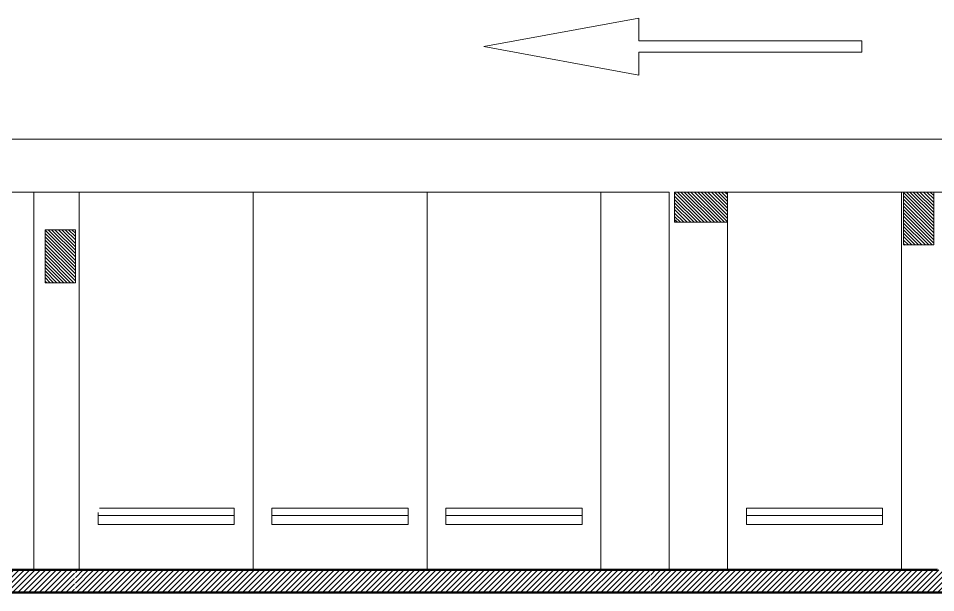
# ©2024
# Model space of a CAD drawing. Header units: millimetres. Extents: x -967280 to 3852, y 2833 to 1955156.
# Drawn here: x -952650 to -940521, y 418116 to 425714 of the extents above; entities that cross this region are included whole.
import ezdxf

# ---------------------------------------------------------------- set-up
doc = ezdxf.new("R2010")
doc.units = ezdxf.units.MM
doc.header["$LTSCALE"] = 1000
doc.linetypes.add('HRZN_Line-Ptrn-Sold', pattern=[9144001.0, 9144000.0, -1])
for name, color, linetype, lineweight in [('A-COLS', 8, 'HRZN_Line-Ptrn-Sold', 18), ('A-CONTOUR', 3, 'Continuous', 13), ('A-DIM', 7, 'Continuous', 13), ('A-FLOR-PATT', 1, 'Continuous', 13), ('A-TONE', 40, 'HRZN_Line-Ptrn-Sold', 35), ('A-WALL', 8, 'HRZN_Line-Ptrn-Sold', 50), ('C-PKNG', 1, 'Continuous', 13)]:
    doc.layers.add(name, color=color, linetype=linetype, lineweight=lineweight)
doc.layers.add('ARCH', color=8, linetype='Continuous')
doc.layers.add('S - col hach', color=1, linetype='Continuous')

# ---------------------------------------------------------------- blocks, each defined once
blk = doc.blocks.new('Direction Arrows - Straight - Direction Arrow - Straight-3735802-BASEMENT 03 FLOOR FFL')
at = {"layer": 'A-CONTOUR'}
for p, q in [((-77, 5000), (-452, 2950)), ((298, 2950), (-77, 5000)), ((-452, 2950), (-152, 2950)), ((-152, 2950), (-152, 0)), ((-2, 0), (-2, 2950)), ((-2, 2950), (298, 2950)), ((-152, 0), (-2, 0))]:
    blk.add_line(p, q, dxfattribs=at)
blk = doc.blocks.new('A$C9b85c5ad')
at = {"layer": 'A-FLOR-PATT', "color": 5}
blk.add_line((-100, -29800), (47335, -29800), dxfattribs=at)
blk = doc.blocks.new('A$Ce698b90d')
at = {"layer": 'A-TONE', "linetype": 'Continuous', "lineweight": 13}
h = blk.add_hatch(dxfattribs=at)
h.set_pattern_fill('FP_1', color=4, style=0, pattern_type=2)
h.set_pattern_definition([(45, (6650, -35800), (-35.35534, 35.35534), [])])
h.paths.add_polyline_path([(33950, -45000), (41550, -45000), (41550, -44700), (33950, -44700), (33950, -44870.7)])
h.paths.add_polyline_path([(5880.9, -45000), (14940.3, -45000), (14940.3, -44700), (0, -44700), (0, -45000)])
h.paths.add_polyline_path([(53637.3, -45000), (53637.3, -44700), (52550, -44700), (52550, -45000)])
h.paths.add_polyline_path([(14950, -45000), (22558.3, -45000), (22558.3, -44700), (14950, -44700), (14950, -44749)])
h.paths.add_polyline_path([(22550, -45000), (26350, -45000), (26350, -44700), (22550, -44700), (22550, -44797.7)])
h.paths.add_polyline_path([(26350, -45000), (33952.3, -45000), (33952.3, -44700), (26350, -44700), (26350, -44822)])
h.paths.add_polyline_path([(52550, -45000), (52550, -44700), (45350, -44700), (45350, -45000)])
h.paths.add_polyline_path([(45350.3, -45000), (45350.3, -44700), (41550, -44700), (41550, -45000), (43246, -45000)])
at = {"layer": 'S - col hach'}
h = blk.add_hatch(dxfattribs=at)
h.set_pattern_fill('ANSI31', color=4, scale=10, angle=90)
h.set_pattern_definition([(135, (168406.875, -346239.72), (-22.4506403, -22.4506403), [])])
h.paths.add_polyline_path([(22874, -39700), (22874, -40100), (23574, -40100), (23574, -39700)])
h = blk.add_hatch(dxfattribs=at)
h.set_pattern_fill('ANSI31', color=4, scale=10, angle=90)
h.set_pattern_definition([(135, (168156.875, -346239.72), (-22.4506403, -22.4506403), [])])
h.paths.add_polyline_path([(26300, -39700), (25900, -39700), (25900, -40400), (26300, -40400)])
h = blk.add_hatch(dxfattribs=at)
h.set_pattern_fill('ANSI31', color=4, scale=10, angle=90)
h.set_pattern_definition([(135, (168356.875, -346657.77), (-22.4506403, -22.4506403), [])])
h.paths.add_polyline_path([(14950, -40200), (14550, -40200), (14550, -40900), (14950, -40900)])
at = {"layer": 'A-COLS', "color": 4}
for points in [[(22874, -39700), (22874, -40100), (23574, -40100), (23574, -39700)], [(26300, -39700), (25900, -39700), (25900, -40400), (26300, -40400)], [(14950, -40200), (14550, -40200), (14550, -40900), (14950, -40900)]]:
    blk.add_lwpolyline(points, close=True, dxfattribs=at)
at = {"layer": 'A-FLOR-PATT', "color": 4}
for p, q in [((15269.4, -39700), (14400, -39700)), ((14400, -39700), (14400, -44700)), ((22800, -39700), (21900, -39700)), ((21900, -39700), (21900, -44700)), ((22800, -44700), (22800, -39700)), ((26550, -39700), (25100, -39700)), ((25874, -39700), (25874, -44700)), ((53935, -45000), (500, -45000))]:
    blk.add_line(p, q, dxfattribs=at)
at = {"layer": 'A-WALL', "color": 4}
for p, q in [((14950, -44700), (9200, -44700)), ((22550, -44700), (14950, -44700)), ((26350, -44700), (22550, -44700)), ((0, -45000), (14450, -45000)), ((0, -45000), (53935, -45000)), ((14950, -45000), (22050, -45000)), ((22550, -45000), (25850, -45000))]:
    blk.add_line(p, q, dxfattribs=at)
at = {"layer": 'C-PKNG', "color": 4}
for p, q in [((14400, -39700), (12100, -39700)), ((15000, -44700), (15000, -39700)), ((17300, -39700), (15269.4, -39700)), ((17300, -44700), (17300, -39700)), ((19600, -39700), (17300, -39700)), ((17300, -39700), (17300, -44700)), ((17300, -44700), (17300, -39700)), ((19600, -44700), (19600, -39700)), ((19600, -44700), (19600, -39700)), ((21900, -39700), (19600, -39700)), ((19600, -39700), (19600, -44700)), ((23574, -44700), (23574, -39700)), ((25874, -39700), (23574, -39700)), ((17050, -43880), (15269.4, -43880)), ((17050, -43880), (17050, -43980)), ((17550, -43980), (17550, -43880)), ((19350, -43880), (17550, -43880)), ((19350, -43880), (19350, -43980)), ((19850, -43980), (19850, -43880)), ((21650, -43880), (19850, -43880)), ((21650, -43880), (21650, -43980)), ((23824, -43980), (23824, -43880)), ((25624, -43880), (23824, -43880)), ((25624, -43880), (25624, -43980)), ((15250, -43980), (15250, -43941.5)), ((15250, -44100), (15250, -43980)), ((17050, -43980), (15250, -43980)), ((17050, -43980), (17050, -44100)), ((17550, -44100), (17550, -43980)), ((19350, -43980), (17550, -43980)), ((19350, -43980), (19350, -44100)), ((19850, -44100), (19850, -43980)), ((21650, -43980), (19850, -43980)), ((21650, -43980), (21650, -44100)), ((23824, -44100), (23824, -43980)), ((25624, -43980), (23824, -43980)), ((25624, -43980), (25624, -44100)), ((17050, -44100), (15250, -44100)), ((19350, -44100), (17550, -44100)), ((21650, -44100), (19850, -44100)), ((25624, -44100), (23824, -44100))]:
    blk.add_line(p, q, dxfattribs=at)
at = {"layer": 'A-CONTOUR', "color": 4, "rotation": 89.9999999999999}
blk.add_blockref('Direction Arrows - Straight - Direction Arrow - Straight-3735802-BASEMENT 03 FLOOR FFL', (25350, -37700), dxfattribs=at)
at = {"layer": 'A-DIM', "color": 4}
blk.add_blockref('A$C9b85c5ad', (6100, -9200), dxfattribs=at)

msp = doc.modelspace()

# ---------------------------------------------------------------- block references
at = {"layer": 'ARCH', "lineweight": 106, "ltscale": 30}
msp.add_blockref('A$Ce698b90d', (-966846.1, 463116.2), dxfattribs=at)

doc.saveas('drawing.dxf')
